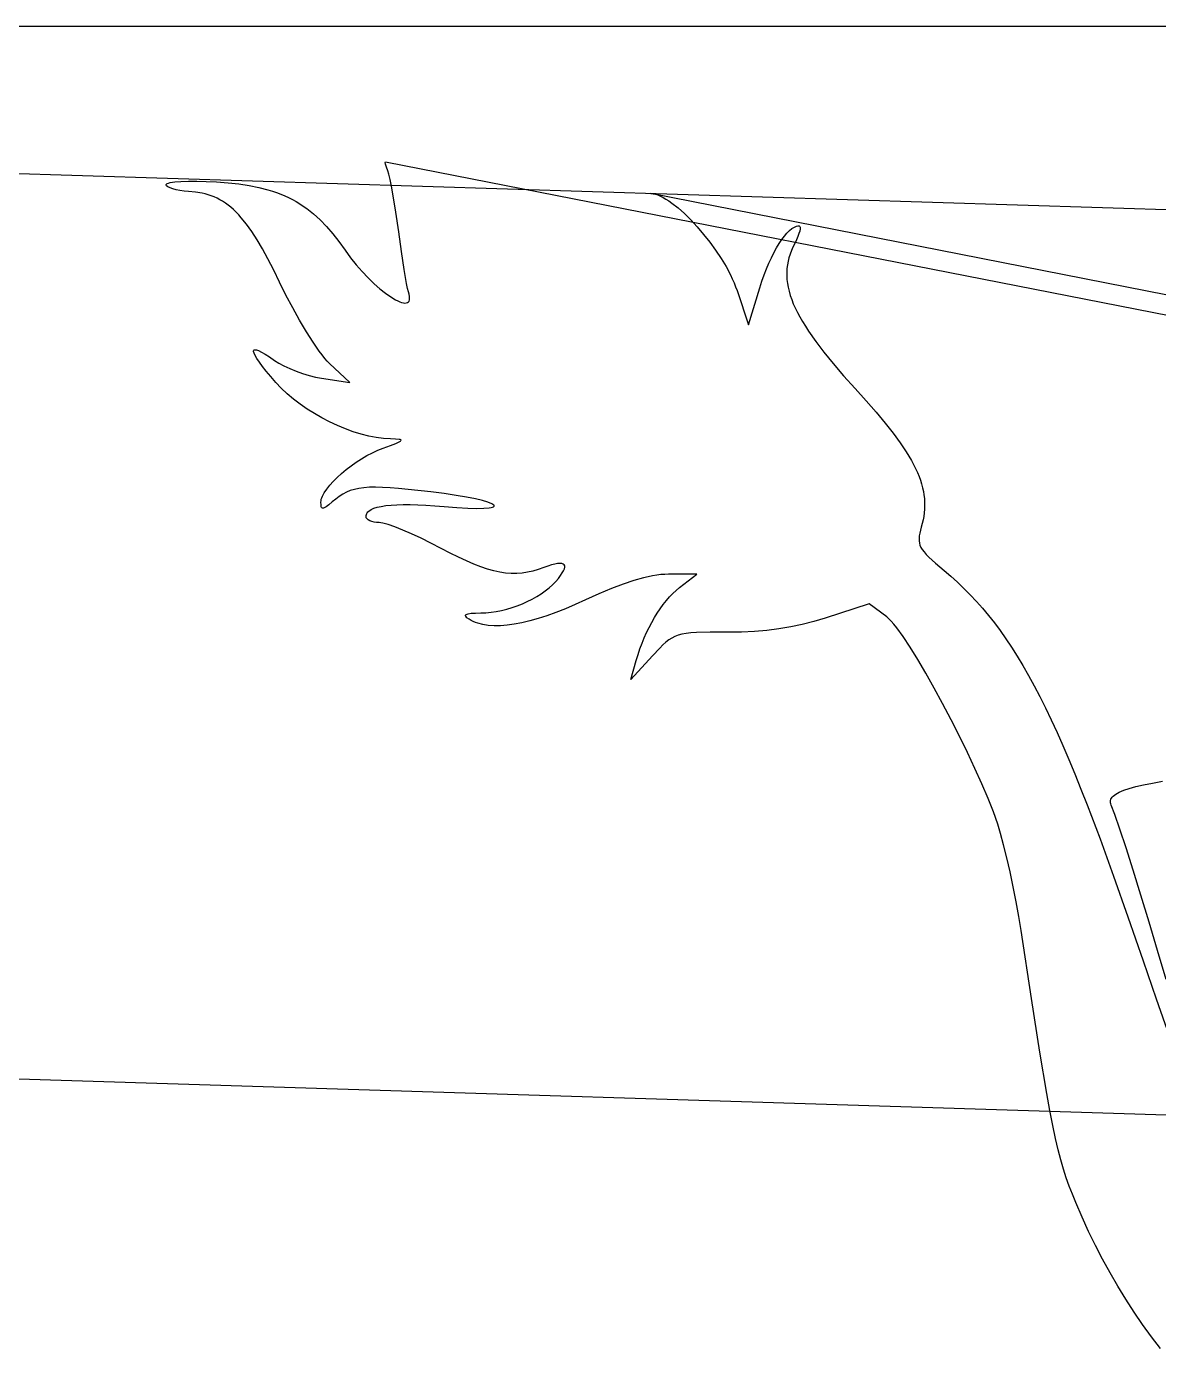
# Model space of a CAD drawing. Extents: x -29462 to 42578, y -23213 to 32194.
# Drawn here: x 19968 to 21160, y 30802 to 32194 of the extents above; entities that cross this region are included whole.
import ezdxf

# ---------------------------------------------------------------- set-up
doc = ezdxf.new("R2010")
doc.units = 0

msp = doc.modelspace()

# ---------------------------------------------------------------- linework, layer by layer
at = {"layer": 'Layer 1'}
for p, q in [((42577.9, 32194.4), (17321.4, 32194.4)), ((17700.4386, 32110.762), (22640.907, 31955.1382)), ((20345.701454, 32051.045256), (20345.791948, 32051.6074)), ((20345.99018, 32049.188215), (20345.701454, 32051.045256)), ((20345.791948, 32051.6074), (20346.04662, 32051.932079)), ((20346.867161, 32046.320251), (20345.99018, 32049.188215)), ((20346.04662, 32051.932079), (24653.805, 31206.019)), ((20348.28676, 32042.400659), (20346.867161, 32046.320251)), ((20349.43005, 32038.671786), (20348.28676, 32042.400659)), ((20350.755565, 32033.177651), (20349.43005, 32038.671786)), ((20114.82446, 32027.758939), (20115.094119, 32028.350827)), ((20114.950256, 32027.144557), (20114.82446, 32027.758939)), ((20115.313191, 32026.535179), (20114.950256, 32027.144557)), ((20115.094119, 32028.350827), (20115.895594, 32028.894247)), ((20116.702219, 32025.346094), (20115.313191, 32026.535179)), ((20115.895594, 32028.894247), (20117.201754, 32029.387801)), ((20118.895037, 32024.221003), (20116.702219, 32025.346094)), ((20117.201754, 32029.387801), (20118.985469, 32029.830089)), ((20121.795135, 32023.189226), (20118.895037, 32024.221003)), ((20118.985469, 32029.830089), (20123.877044, 32030.55528)), ((20125.306005, 32022.280084), (20121.795135, 32023.189226)), ((20123.877044, 32030.55528), (20130.353277, 32031.058634)), ((20129.331138, 32021.522895), (20125.306005, 32022.280084)), ((20133.774026, 32020.94698), (20129.331138, 32021.522895)), ((20130.353277, 32031.058634), (20138.197126, 32031.328964)), ((20138.53816, 32020.581659), (20133.774026, 32020.94698)), ((20138.197126, 32031.328964), (20147.191551, 32031.355086)), ((20145.760127, 32019.959833), (20138.53816, 32020.581659)), ((20152.616941, 32018.824788), (20145.760127, 32019.959833)), ((20147.191551, 32031.355086), (20157.119509, 32031.125812)), ((20157.119509, 32031.125812), (20167.76396, 32030.629959)), ((20167.76396, 32030.629959), (20180.02565, 32029.731255)), ((20180.02565, 32029.731255), (20191.539492, 32028.481487)), ((20191.539492, 32028.481487), (20202.357382, 32026.853085)), ((20202.357382, 32026.853085), (20212.531216, 32024.818483)), ((20212.531216, 32024.818483), (20222.11289, 32022.350113)), ((20222.11289, 32022.350113), (20226.697885, 32020.944649)), ((20226.697885, 32020.944649), (20231.1543, 32019.420406)), ((20352.214956, 32026.183167), (20350.755565, 32033.177651)), ((20353.759875, 32017.953246), (20352.214956, 32026.183167)), ((20155.921863, 32018.051347), (20152.616941, 32018.824788)), ((20159.151633, 32017.133447), (20155.921863, 32018.051347)), ((20162.311632, 32016.065704), (20159.151633, 32017.133447)), ((20165.407237, 32014.842732), (20162.311632, 32016.065704)), ((20168.443827, 32013.459148), (20165.407237, 32014.842732)), ((20171.426783, 32011.909567), (20168.443827, 32013.459148)), ((20174.361482, 32010.188604), (20171.426783, 32011.909567)), ((20177.253304, 32008.290874), (20174.361482, 32010.188604)), ((20180.107627, 32006.210993), (20177.253304, 32008.290874)), ((20182.929831, 32003.943576), (20180.107627, 32006.210993)), ((20231.1543, 32019.420406), (20235.488623, 32017.773937)), ((20235.488623, 32017.773937), (20239.707341, 32016.001796)), ((20239.707341, 32016.001796), (20243.816941, 32014.100537)), ((20243.816941, 32014.100537), (20247.82391, 32012.066714)), ((20247.82391, 32012.066714), (20251.734735, 32009.896881)), ((20251.734735, 32009.896881), (20255.555902, 32007.587593)), ((20255.555902, 32007.587593), (20259.2939, 32005.135403)), ((20356.912903, 31998.846748), (20353.759875, 32017.953246)), ((24918.21622, 31172.48721), (20625.5, 32018.4)), ((20625.5, 32018.4), (20627.796719, 32018.227249)), ((20627.796719, 32018.227249), (20630.253651, 32017.718406)), ((20630.253651, 32017.718406), (20632.858258, 32016.88759)), ((20632.858258, 32016.88759), (20635.598004, 32015.74892)), ((20635.598004, 32015.74892), (20638.460353, 32014.316512)), ((20638.460353, 32014.316512), (20641.432766, 32012.604486)), ((20641.432766, 32012.604486), (20644.502708, 32010.626958)), ((20644.502708, 32010.626958), (20647.657642, 32008.398047)), ((20647.657642, 32008.398047), (20654.172339, 32003.242548)), ((20185.725295, 32001.483239), (20182.929831, 32003.943576)), ((20188.499398, 31998.824596), (20185.725295, 32001.483239)), ((20191.257518, 31995.962264), (20188.499398, 31998.824596)), ((20194.005035, 31992.890858), (20191.257518, 31995.962264)), ((20199.489774, 31986.099283), (20194.005035, 31992.890858)), ((20259.2939, 32005.135403), (20262.955214, 32002.536865)), ((20262.955214, 32002.536865), (20266.546332, 31999.788533)), ((20266.546332, 31999.788533), (20270.073741, 31996.886962)), ((20270.073741, 31996.886962), (20273.543927, 31993.828705)), ((20273.543927, 31993.828705), (20276.963379, 31990.610317)), ((20359.82786, 31977.977459), (20356.912903, 31998.846748)), ((20654.172339, 32003.242548), (20660.876562, 31997.250932)), ((20660.876562, 31997.250932), (20667.670018, 31990.536143)), ((20204.996649, 31978.406795), (20199.489774, 31986.099283)), ((20210.56869, 31969.770317), (20204.996649, 31978.406795)), ((20276.963379, 31990.610317), (20283.676024, 31983.679362)), ((20283.676024, 31983.679362), (20290.263572, 31976.066529)), ((20362.639094, 31957.222003), (20359.82786, 31977.977459)), ((20667.670018, 31990.536143), (20674.452413, 31983.211125)), ((20674.452413, 31983.211125), (20681.123452, 31975.388822)), ((20768.923872, 31976.719889), (20771.587788, 31979.41115)), ((20771.587788, 31979.41115), (20774.184409, 31981.554452)), ((20774.184409, 31981.554452), (20776.695705, 31983.121014)), ((20776.695705, 31983.121014), (20779.103646, 31984.082057)), ((20779.103646, 31984.082057), (20780.263223, 31984.326515)), ((20780.263223, 31984.326515), (20781.3902, 31984.4088)), ((20781.3902, 31984.4088), (20781.883613, 31984.311508)), ((20782.319768, 31978.904084), (20781.537651, 31976.130002)), ((20781.883613, 31984.311508), (20782.265032, 31984.026077)), ((20782.265032, 31984.026077), (20782.536567, 31983.562177)), ((20782.712949, 31981.196362), (20782.319768, 31978.904084)), ((20782.536567, 31983.562177), (20782.700326, 31982.929478)), ((20782.700326, 31982.929478), (20782.712949, 31981.196362)), ((20216.248929, 31960.146771), (20210.56869, 31969.770317)), ((20290.263572, 31976.066529), (20296.777918, 31967.74425)), ((20296.777918, 31967.74425), (20303.27096, 31958.684959)), ((20681.123452, 31975.388822), (20687.582843, 31967.182178)), ((20687.582843, 31967.182178), (20693.730291, 31958.704136)), ((20757.955895, 31961.050852), (20760.708675, 31965.64615)), ((20760.708675, 31965.64615), (20763.466285, 31969.808609)), ((20763.466285, 31969.808609), (20766.210695, 31973.509448)), ((20766.210695, 31973.509448), (20768.923872, 31976.719889)), ((20777.02635, 31965.6905), (20775.200229, 31961.982483)), ((20778.874074, 31969.445853), (20777.02635, 31965.6905)), ((20780.383464, 31972.951472), (20778.874074, 31969.445853)), ((20781.537651, 31976.130002), (20780.383464, 31972.951472)), ((20222.0804, 31949.493081), (20216.248929, 31960.146771)), ((20303.27096, 31958.684959), (20309.019328, 31950.759728)), ((20309.019328, 31950.759728), (20315.057383, 31943.200049)), ((20365.511974, 31938.420594), (20362.639094, 31957.222003)), ((20693.730291, 31958.704136), (20699.465502, 31950.067641)), ((20699.465502, 31950.067641), (20704.688182, 31941.385635)), ((20749.90685, 31944.955725), (20752.536952, 31950.67686)), ((20752.536952, 31950.67686), (20755.225977, 31956.051495)), ((20755.225977, 31956.051495), (20757.955895, 31961.050852)), ((20771.045974, 31950.816665), (20770.111786, 31947.058755)), ((20772.207283, 31954.55218), (20771.045974, 31950.816665)), ((20773.592954, 31958.271914), (20772.207283, 31954.55218)), ((20775.200229, 31961.982483), (20773.592954, 31958.271914)), ((20228.106133, 31937.766169), (20222.0804, 31949.493081)), ((20234.36916, 31924.922959), (20228.106133, 31937.766169)), ((20315.057383, 31943.200049), (20321.278157, 31936.075893)), ((20321.278157, 31936.075893), (20327.574685, 31929.457234)), ((20368.112271, 31923.636342), (20365.511974, 31938.420594)), ((20704.688182, 31941.385635), (20709.298038, 31932.771064)), ((20744.895541, 31932.58908), (20747.353703, 31938.916872)), ((20747.353703, 31938.916872), (20749.90685, 31944.955725)), ((20768.935803, 31939.449286), (20768.699524, 31935.584498)), ((20769.407476, 31943.271833), (20768.935803, 31939.449286)), ((20770.111786, 31947.058755), (20769.407476, 31943.271833)), ((20241.059544, 31911.392825), (20234.36916, 31924.922959)), ((20327.574685, 31929.457234), (20333.839999, 31923.414045)), ((20333.839999, 31923.414045), (20339.967131, 31918.0163)), ((20369.205756, 31918.395372), (20368.112271, 31923.636342)), ((20709.298038, 31932.771064), (20711.341815, 31928.524362)), ((20711.341815, 31928.524362), (20713.194775, 31924.336871)), ((20713.194775, 31924.336871), (20714.844382, 31920.222711)), ((20740.3363, 31919.1818), (20742.550397, 31926.001129)), ((20742.550397, 31926.001129), (20744.895541, 31932.58908)), ((20768.699524, 31935.584498), (20768.701398, 31931.670855)), ((20768.701398, 31931.670855), (20768.944183, 31927.701741)), ((20768.944183, 31927.701741), (20769.430636, 31923.670542)), ((20769.430636, 31923.670542), (20770.163516, 31919.570642)), ((20248.147385, 31897.969435), (20241.059544, 31911.392825)), ((20339.967131, 31918.0163), (20345.849116, 31913.333972)), ((20345.849116, 31913.333972), (20351.378985, 31909.437034)), ((20351.378985, 31909.437034), (20356.449772, 31906.395459)), ((20370.10576, 31914.932359), (20369.205756, 31918.395372)), ((20370.832358, 31912.307229), (20370.10576, 31914.932359)), ((20371.243623, 31910.02714), (20370.832358, 31912.307229)), ((20371.352924, 31908.083345), (20371.243623, 31910.02714)), ((20714.844382, 31920.222711), (20716.2781, 31916.196)), ((20716.2781, 31916.196), (20728.2784, 31880.1374)), ((20728.2784, 31880.1374), (20740.3363, 31919.1818)), ((20770.163516, 31919.570642), (20771.145581, 31915.395426)), ((20771.145581, 31915.395426), (20772.379589, 31911.13828)), ((20772.379589, 31911.13828), (20773.868297, 31906.792589)), ((20255.417383, 31885.004561), (20248.147385, 31897.969435)), ((20356.449772, 31906.395459), (20358.779583, 31905.217299)), ((20358.779583, 31905.217299), (20360.954511, 31904.279221)), ((20360.954511, 31904.279221), (20362.961184, 31903.589969)), ((20362.961184, 31903.589969), (20364.786233, 31903.158292)), ((20364.786233, 31903.158292), (20366.416286, 31902.992935)), ((20366.416286, 31902.992935), (20367.837973, 31903.102646)), ((20367.837973, 31903.102646), (20369.037921, 31903.496171)), ((20369.037921, 31903.496171), (20370.002762, 31904.182257)), ((20370.002762, 31904.182257), (20370.719123, 31905.16965)), ((20370.719123, 31905.16965), (20371.173634, 31906.467097)), ((20371.173634, 31906.467097), (20371.352924, 31908.083345)), ((20773.868297, 31906.792589), (20775.614465, 31902.351737)), ((20775.614465, 31902.351737), (20777.62085, 31897.809111)), ((20777.62085, 31897.809111), (20779.89021, 31893.158094)), ((20262.654235, 31872.849971), (20255.417383, 31885.004561)), ((20779.89021, 31893.158094), (20782.425303, 31888.392071)), ((20782.425303, 31888.392071), (20785.228887, 31883.504429)), ((20785.228887, 31883.504429), (20788.303721, 31878.488551)), ((20269.64264, 31861.857436), (20262.654235, 31872.849971)), ((20788.303721, 31878.488551), (20791.652562, 31873.337823)), ((20791.652562, 31873.337823), (20799.183298, 31862.605358)), ((20206.969355, 31852.050819), (20207.006309, 31852.740875)), ((20207.006309, 31852.740875), (20207.220839, 31853.265336)), ((20207.220839, 31853.265336), (20207.613026, 31853.623172)), ((20207.613026, 31853.623172), (20208.182949, 31853.813349)), ((20208.182949, 31853.813349), (20208.930687, 31853.834838)), ((20208.930687, 31853.834838), (20209.856319, 31853.686605)), ((20209.856319, 31853.686605), (20212.241588, 31852.87685)), ((20212.241588, 31852.87685), (20215.339389, 31851.375832)), ((20276.167298, 31852.378726), (20269.64264, 31861.857436)), ((20799.183298, 31862.605358), (20807.843161, 31851.254112)), ((20207.42786, 31850.17805), (20206.969355, 31852.050819)), ((20208.595717, 31847.655282), (20207.42786, 31850.17805)), ((20210.472291, 31844.490769), (20208.595717, 31847.655282)), ((20213.056945, 31840.692763), (20210.472291, 31844.490769)), ((20216.349043, 31836.269517), (20213.056945, 31840.692763)), ((20215.339389, 31851.375832), (20219.150361, 31849.175298)), ((20219.150361, 31849.175298), (20223.67514, 31846.266994)), ((20223.67514, 31846.266994), (20228.91436, 31842.642669)), ((20228.91436, 31842.642669), (20233.500776, 31839.716056)), ((20233.500776, 31839.716056), (20238.958057, 31836.801687)), ((20279.188439, 31848.316983), (20276.167298, 31852.378726)), ((20282.012905, 31844.76561), (20279.188439, 31848.316983)), ((20284.613783, 31841.768578), (20282.012905, 31844.76561)), ((20286.96416, 31839.369859), (20284.613783, 31841.768578)), ((20308.43856, 31819.158659), (20286.96416, 31839.369859)), ((20807.843161, 31851.254112), (20817.654214, 31839.231167)), ((20817.654214, 31839.231167), (20828.638522, 31826.483603)), ((20220.347949, 31831.229284), (20216.349043, 31836.269517)), ((20225.053027, 31825.580317), (20220.347949, 31831.229284)), ((20230.46364, 31819.330869), (20225.053027, 31825.580317)), ((20238.958057, 31836.801687), (20245.082477, 31833.976247)), ((20245.082477, 31833.976247), (20251.67031, 31831.316421)), ((20251.67031, 31831.316421), (20258.517831, 31828.898895)), ((20258.517831, 31828.898895), (20265.421313, 31826.800354)), ((20265.421313, 31826.800354), (20272.177031, 31825.097484)), ((20272.177031, 31825.097484), (20278.58126, 31823.866969)), ((20828.638522, 31826.483603), (20840.81815, 31812.9585)), ((20236.074054, 31813.357575), (20230.46364, 31819.330869)), ((20242.22551, 31807.545488), (20236.074054, 31813.357575)), ((20278.58126, 31823.866969), (20308.43856, 31819.158659)), ((20840.81815, 31812.9585), (20852.468683, 31800.065981)), ((20248.857295, 31801.924506), (20242.22551, 31807.545488)), ((20255.908698, 31796.524525), (20248.857295, 31801.924506)), ((20852.468683, 31800.065981), (20863.002873, 31787.975668)), ((20263.319007, 31791.375445), (20255.908698, 31796.524525)), ((20271.02751, 31786.507161), (20263.319007, 31791.375445)), ((20278.973496, 31781.949573), (20271.02751, 31786.507161)), ((20863.002873, 31787.975668), (20872.451435, 31776.623278)), ((20287.096253, 31777.732578), (20278.973496, 31781.949573)), ((20295.335068, 31773.886073), (20287.096253, 31777.732578)), ((20303.629231, 31770.439956), (20295.335068, 31773.886073)), ((20311.918029, 31767.424124), (20303.629231, 31770.439956)), ((20872.451435, 31776.623278), (20880.845086, 31765.944528)), ((20320.140751, 31764.868476), (20311.918029, 31767.424124)), ((20328.236685, 31762.802909), (20320.140751, 31764.868476)), ((20336.145119, 31761.25732), (20328.236685, 31762.802909)), ((20343.805341, 31760.261607), (20336.145119, 31761.25732)), ((20351.15664, 31759.845669), (20343.805341, 31760.261607)), ((20351.099383, 31753.005962), (20356.789959, 31755.200059)), ((20356.517632, 31759.697847), (20351.15664, 31759.845669)), ((20360.193308, 31759.402837), (20356.517632, 31759.697847)), ((20356.789959, 31755.200059), (20360.481995, 31756.859251)), ((20361.379577, 31759.175905), (20360.193308, 31759.402837)), ((20360.481995, 31756.859251), (20361.598137, 31757.51249)), ((20362.121024, 31758.883097), (20361.379577, 31759.175905)), ((20361.598137, 31757.51249), (20362.238135, 31758.061083)), ((20362.409821, 31758.51472), (20362.121024, 31758.883097)), ((20362.238135, 31758.061083), (20362.409821, 31758.51472)), ((20880.845086, 31765.944528), (20888.214541, 31755.875136)), ((20888.214541, 31755.875136), (20894.590515, 31746.350818)), ((20320.670832, 31738.989686), (20326.349063, 31742.333447)), ((20326.349063, 31742.333447), (20332.062664, 31745.352421)), ((20332.062664, 31745.352421), (20337.749545, 31747.99246)), ((20337.749545, 31747.99246), (20343.34762, 31750.199419)), ((20343.34762, 31750.199419), (20351.099383, 31753.005962)), ((20894.590515, 31746.350818), (20900.003725, 31737.307292)), ((20299.55337, 31723.449706), (20304.46924, 31727.551148)), ((20304.46924, 31727.551148), (20309.668832, 31731.544389)), ((20309.668832, 31731.544389), (20315.090059, 31735.375284)), ((20315.090059, 31735.375284), (20320.670832, 31738.989686)), ((20900.003725, 31737.307292), (20902.358893, 31732.945738)), ((20902.358893, 31732.945738), (20904.484887, 31728.680275)), ((20904.484887, 31728.680275), (20906.385549, 31724.502869)), ((20287.128979, 31711.037654), (20290.821151, 31715.138812)), ((20290.821151, 31715.138812), (20294.983311, 31719.294212)), ((20294.983311, 31719.294212), (20299.55337, 31723.449706)), ((20906.385549, 31724.502869), (20908.064717, 31720.405483)), ((20908.064717, 31720.405483), (20909.526231, 31716.380084)), ((20909.526231, 31716.380084), (20910.77393, 31712.418635)), ((20278.803927, 31697.892493), (20279.49327, 31699.601093)), ((20279.49327, 31699.601093), (20281.40295, 31703.214647)), ((20281.40295, 31703.214647), (20283.968882, 31707.044883)), ((20283.968882, 31707.044883), (20287.128979, 31711.037654)), ((20297.249472, 31699.31594), (20293.548293, 31696.577937)), ((20300.972613, 31701.693387), (20297.249472, 31699.31594)), ((20304.810376, 31703.719736), (20300.972613, 31701.693387)), ((20308.855418, 31705.404443), (20304.810376, 31703.719736)), ((20313.200397, 31706.756964), (20308.855418, 31705.404443)), ((20317.93797, 31707.786755), (20313.200397, 31706.756964)), ((20323.160795, 31708.503273), (20317.93797, 31707.786755)), ((20328.961531, 31708.915973), (20323.160795, 31708.503273)), ((20335.432834, 31709.034313), (20328.961531, 31708.915973)), ((20342.667363, 31708.867748), (20335.432834, 31709.034313)), ((20350.757776, 31708.425734), (20342.667363, 31708.867748)), ((20359.796731, 31707.717729), (20350.757776, 31708.425734)), ((20369.876884, 31706.753188), (20359.796731, 31707.717729)), ((20393.53142, 31704.092324), (20369.876884, 31706.753188)), ((20407.808606, 31702.257759), (20393.53142, 31704.092324)), ((20420.440561, 31700.384977), (20407.808606, 31702.257759)), ((20431.397035, 31698.507104), (20420.440561, 31700.384977)), ((20910.77393, 31712.418635), (20911.811654, 31708.513101)), ((20911.811654, 31708.513101), (20912.643243, 31704.655446)), ((20912.643243, 31704.655446), (20913.272535, 31700.837636)), ((20913.272535, 31700.837636), (20913.70337, 31697.051634)), ((20277.89102, 31693.240619), (20277.995041, 31694.705487)), ((20277.977369, 31690.393884), (20277.89102, 31693.240619)), ((20278.293193, 31688.36488), (20277.977369, 31690.393884)), ((20277.995041, 31694.705487), (20278.301931, 31696.258368)), ((20278.563773, 31687.657622), (20278.293193, 31688.36488)), ((20278.301931, 31696.258368), (20278.803927, 31697.892493)), ((20278.923659, 31687.155512), (20278.563773, 31687.657622)), ((20279.383497, 31686.858787), (20278.923659, 31687.155512)), ((20279.953932, 31686.767686), (20279.383497, 31686.858787)), ((20280.645611, 31686.882447), (20279.953932, 31686.767686)), ((20281.469179, 31687.203308), (20280.645611, 31686.882447)), ((20283.554565, 31688.464284), (20281.469179, 31687.203308)), ((20286.295257, 31690.552521), (20283.554565, 31688.464284)), ((20289.77642, 31693.469924), (20286.295257, 31690.552521)), ((20293.548293, 31696.577937), (20289.77642, 31693.469924)), ((20328.385248, 31683.889038), (20330.672279, 31685.421614)), ((20330.672279, 31685.421614), (20333.605528, 31686.761662)), ((20333.605528, 31686.761662), (20337.181768, 31687.908862)), ((20337.181768, 31687.908862), (20341.397774, 31688.862898)), ((20341.397774, 31688.862898), (20346.25032, 31689.623449)), ((20346.25032, 31689.623449), (20351.73618, 31690.190198)), ((20351.73618, 31690.190198), (20357.852128, 31690.562826)), ((20357.852128, 31690.562826), (20364.594939, 31690.741015)), ((20364.594939, 31690.741015), (20371.961386, 31690.724446)), ((20371.961386, 31690.724446), (20379.948243, 31690.512801)), ((20379.948243, 31690.512801), (20388.552285, 31690.105761)), ((20388.552285, 31690.105761), (20397.770286, 31689.503008)), ((20397.770286, 31689.503008), (20407.59902, 31688.704224)), ((20407.59902, 31688.704224), (20421.176482, 31687.633733)), ((20421.176482, 31687.633733), (20432.685223, 31686.9888)), ((20440.647779, 31696.657268), (20431.397035, 31698.507104)), ((20432.685223, 31686.9888), (20442.155491, 31686.736298)), ((20448.162544, 31694.868595), (20440.647779, 31696.657268)), ((20442.155491, 31686.736298), (20449.617536, 31686.843101)), ((20453.911081, 31693.174211), (20448.162544, 31694.868595)), ((20449.617536, 31686.843101), (20455.101607, 31687.276082)), ((20457.863139, 31691.607244), (20453.911081, 31693.174211)), ((20455.101607, 31687.276082), (20457.111355, 31687.604536)), ((20457.111355, 31687.604536), (20458.637953, 31688.002113)), ((20459.156036, 31690.881894), (20457.863139, 31691.607244)), ((20458.637953, 31688.002113), (20459.685183, 31688.464671)), ((20459.98847, 31690.200821), (20459.156036, 31690.881894)), ((20459.685183, 31688.464671), (20460.256825, 31688.988069)), ((20460.35666, 31689.568166), (20459.98847, 31690.200821)), ((20460.256825, 31688.988069), (20460.35666, 31689.568166)), ((20913.843531, 31685.80413), (20913.518935, 31682.065011)), ((20913.70337, 31697.051634), (20913.939589, 31693.289407)), ((20913.985029, 31689.542917), (20913.843531, 31685.80413)), ((20913.939589, 31693.289407), (20913.985029, 31689.542917)), ((20325.43372, 31678.139324), (20325.516043, 31679.217376)), ((20325.716349, 31676.864706), (20325.43372, 31678.139324)), ((20325.516043, 31679.217376), (20325.762743, 31680.247575)), ((20326.526284, 31675.672973), (20325.716349, 31676.864706)), ((20325.762743, 31680.247575), (20326.173417, 31681.22988)), ((20326.173417, 31681.22988), (20326.747661, 31682.164252)), ((20327.806598, 31674.590958), (20326.526284, 31675.672973)), ((20326.747661, 31682.164252), (20327.485073, 31683.050652)), ((20327.485073, 31683.050652), (20328.385248, 31683.889038)), ((20329.500365, 31673.645499), (20327.806598, 31674.590958)), ((20331.550657, 31672.863428), (20329.500365, 31673.645499)), ((20333.900549, 31672.271583), (20331.550657, 31672.863428)), ((20336.493112, 31671.896796), (20333.900549, 31672.271583)), ((20339.27142, 31671.765904), (20336.493112, 31671.896796)), ((20340.94712, 31671.625155), (20339.27142, 31671.765904)), ((20343.098712, 31671.212153), (20340.94712, 31671.625155)), ((20912.335803, 31674.553633), (20911.484947, 31670.765303)), ((20913.015079, 31678.317523), (20912.335803, 31674.553633)), ((20913.518935, 31682.065011), (20913.015079, 31678.317523)), ((20348.695654, 31669.62484), (20343.098712, 31671.212153)), ((20355.794411, 31667.114874), (20348.695654, 31669.62484)), ((20364.127145, 31663.793166), (20355.794411, 31667.114874)), ((20373.42602, 31659.770625), (20364.127145, 31663.793166)), ((20383.423198, 31655.158162), (20373.42602, 31659.770625)), ((20908.285829, 31657.630126), (20908.027934, 31655.011889)), ((20908.796218, 31660.45746), (20908.285829, 31657.630126)), ((20910.46635, 31666.9445), (20908.796218, 31660.45746)), ((20911.484947, 31670.765303), (20910.46635, 31666.9445)), ((20393.850844, 31650.066684), (20383.423198, 31655.158162)), ((20404.44112, 31644.607104), (20393.850844, 31650.066684)), ((20413.996817, 31639.642458), (20404.44112, 31644.607104)), ((20908.027934, 31655.011889), (20908.049563, 31652.551476)), ((20908.049563, 31652.551476), (20908.377747, 31650.197615)), ((20908.377747, 31650.197615), (20909.039517, 31647.899034)), ((20909.039517, 31647.899034), (20910.061905, 31645.604462)), ((20910.061905, 31645.604462), (20911.471941, 31643.262628)), ((20422.926712, 31635.218631), (20413.996817, 31639.642458)), ((20431.285466, 31631.325489), (20422.926712, 31635.218631)), ((20439.127739, 31627.952896), (20431.285466, 31631.325489)), ((20911.471941, 31643.262628), (20913.296656, 31640.822259)), ((20913.296656, 31640.822259), (20915.563082, 31638.232083)), ((20915.563082, 31638.232083), (20918.298248, 31635.44083)), ((20918.298248, 31635.44083), (20925.28293, 31629.050001)), ((20446.508192, 31625.090721), (20439.127739, 31627.952896)), ((20453.481487, 31622.728827), (20446.508192, 31625.090721)), ((20460.102284, 31620.857082), (20453.481487, 31622.728827)), ((20466.425245, 31619.46535), (20460.102284, 31620.857082)), ((20472.50503, 31618.543498), (20466.425245, 31619.46535)), ((20478.3963, 31618.081392), (20472.50503, 31618.543498)), ((20484.153716, 31618.068898), (20478.3963, 31618.081392)), ((20489.831939, 31618.495881), (20484.153716, 31618.068898)), ((20495.48563, 31619.352207), (20489.831939, 31618.495881)), ((20501.16945, 31620.627742), (20495.48563, 31619.352207)), ((20506.938059, 31622.312352), (20501.16945, 31620.627742)), ((20512.84612, 31624.395904), (20506.938059, 31622.312352)), ((20517.108022, 31625.930741), (20512.84612, 31624.395904)), ((20520.91738, 31627.125103), (20517.108022, 31625.930741)), ((20524.271649, 31627.98195), (20520.91738, 31627.125103)), ((20527.168282, 31628.504243), (20524.271649, 31627.98195)), ((20529.604735, 31628.694942), (20527.168282, 31628.504243)), ((20528.099191, 31613.01571), (20530.404575, 31615.978093)), ((20531.57846, 31628.55701), (20529.604735, 31628.694942)), ((20530.404575, 31615.978093), (20532.22432, 31618.638492)), ((20533.086912, 31628.093406), (20531.57846, 31628.55701)), ((20532.22432, 31618.638492), (20533.56097, 31620.993946)), ((20534.127545, 31627.307091), (20533.086912, 31628.093406)), ((20533.56097, 31620.993946), (20534.417072, 31623.041494)), ((20534.697813, 31626.201027), (20534.127545, 31627.307091)), ((20534.417072, 31623.041494), (20534.795171, 31624.778174)), ((20534.795171, 31624.778174), (20534.697813, 31626.201027)), ((20631.775845, 31616.402208), (20627.316943, 31615.683755)), ((20636.045714, 31616.915179), (20631.775845, 31616.402208)), ((20640.133641, 31617.224873), (20636.045714, 31616.915179)), ((20644.04672, 31617.333494), (20640.133641, 31617.224873)), ((20673.84672, 31617.39229), (20644.04672, 31617.333494)), ((20655.81742, 31603.20999), (20673.84672, 31617.39229)), ((20925.28293, 31629.050001), (20934.46695, 31621.2396)), ((20934.46695, 31621.2396), (20941.600812, 31615.125708)), ((20514.22646, 31599.731151), (20518.267902, 31602.943303)), ((20518.267902, 31602.943303), (20521.97216, 31606.289069)), ((20521.97216, 31606.289069), (20525.30562, 31609.754304)), ((20525.30562, 31609.754304), (20528.099191, 31613.01571)), ((20583.989453, 31602.274168), (20570.770784, 31596.712604)), ((20596.196664, 31606.934426), (20583.989453, 31602.274168)), ((20607.449157, 31610.711017), (20596.196664, 31606.934426)), ((20617.803671, 31613.62158), (20607.449157, 31610.711017)), ((20622.661916, 31614.757614), (20617.803671, 31613.62158)), ((20627.316943, 31615.683755), (20622.661916, 31614.757614)), ((20652.239788, 31600.220345), (20655.81742, 31603.20999)), ((20941.600812, 31615.125708), (20948.560009, 31608.845822)), ((20948.560009, 31608.845822), (20955.358248, 31602.373065)), ((20955.358248, 31602.373065), (20962.009236, 31595.68056)), ((20490.13797, 31586.16955), (20495.361126, 31588.501508)), ((20495.361126, 31588.501508), (20500.415167, 31591.037789)), ((20500.415167, 31591.037789), (20505.266479, 31593.764251)), ((20505.266479, 31593.764251), (20509.881448, 31596.666753)), ((20509.881448, 31596.666753), (20514.22646, 31599.731151)), ((20556.48392, 31590.232094), (20545.774592, 31585.369936)), ((20570.770784, 31596.712604), (20556.48392, 31590.232094)), ((20638.618173, 31585.399806), (20641.905115, 31589.508862)), ((20641.905115, 31589.508862), (20645.276073, 31593.357095)), ((20645.276073, 31593.357095), (20648.723485, 31596.931818)), ((20648.723485, 31596.931818), (20652.239788, 31600.220345)), ((20962.009236, 31595.68056), (20968.526679, 31588.74143)), ((20968.526679, 31588.74143), (20974.924284, 31581.528799)), ((20430.165155, 31574.146991), (20430.443509, 31574.628504)), ((20430.165716, 31573.602707), (20430.165155, 31574.146991)), ((20430.443509, 31574.628504), (20431.005617, 31575.049848)), ((20431.005617, 31575.049848), (20433.000449, 31575.72243)), ((20433.000449, 31575.72243), (20436.188356, 31576.185545)), ((20436.188356, 31576.185545), (20440.608044, 31576.46)), ((20440.608044, 31576.46), (20446.29822, 31576.566604)), ((20446.29822, 31576.566604), (20451.664203, 31576.754853)), ((20451.664203, 31576.754853), (20457.129981, 31577.260564)), ((20457.129981, 31577.260564), (20462.66194, 31578.069593)), ((20462.66194, 31578.069593), (20468.226467, 31579.1678)), ((20468.226467, 31579.1678), (20473.789947, 31580.541041)), ((20473.789947, 31580.541041), (20479.318766, 31582.175175)), ((20479.318766, 31582.175175), (20484.779312, 31584.056059)), ((20484.779312, 31584.056059), (20490.13797, 31586.16955)), ((20525.472844, 31577.062702), (20515.897239, 31573.620425)), ((20535.434765, 31580.979673), (20525.472844, 31577.062702)), ((20545.774592, 31585.369936), (20535.434765, 31580.979673)), ((20629.337074, 31571.634565), (20632.32659, 31576.449971)), ((20632.32659, 31576.449971), (20635.422811, 31581.042614)), ((20635.422811, 31581.042614), (20638.618173, 31585.399806)), ((20855.51775, 31586.09939), (20809.18105, 31571.17069)), ((20874.17845, 31572.31899), (20855.51775, 31586.09939)), ((20974.924284, 31581.528799), (20981.215756, 31574.01579)), ((20981.215756, 31574.01579), (20987.414803, 31566.175527)), ((20430.440355, 31572.993051), (20430.165716, 31573.602707)), ((20431.792512, 31571.567221), (20430.440355, 31572.993051)), ((20434.18292, 31569.848694), (20431.792512, 31571.567221)), ((20436.263509, 31568.605557), (20434.18292, 31569.848694)), ((20438.466951, 31567.485468), (20436.263509, 31568.605557)), ((20440.792194, 31566.488252), (20438.466951, 31567.485468)), ((20443.238188, 31565.613734), (20440.792194, 31566.488252)), ((20448.488224, 31564.23209), (20443.238188, 31565.613734)), ((20454.208651, 31563.339138), (20448.488224, 31564.23209)), ((20460.391062, 31562.933477), (20454.208651, 31563.339138)), ((20467.027049, 31563.013707), (20460.391062, 31562.933477)), ((20474.108204, 31563.578429), (20467.027049, 31563.013707)), ((20481.62612, 31564.626244), (20474.108204, 31563.578429)), ((20489.572389, 31566.15575), (20481.62612, 31564.626244)), ((20497.938604, 31568.165549), (20489.572389, 31566.15575)), ((20506.716356, 31570.654241), (20497.938604, 31568.165549)), ((20515.897239, 31573.620425), (20506.716356, 31570.654241)), ((20621.084378, 31555.978628), (20623.708405, 31561.386207)), ((20623.708405, 31561.386207), (20626.461824, 31566.609081)), ((20626.461824, 31566.609081), (20629.337074, 31571.634565)), ((20772.826482, 31561.856541), (20760.4496, 31559.789015)), ((20784.994303, 31564.43109), (20772.826482, 31561.856541)), ((20797.072636, 31567.53002), (20784.994303, 31564.43109)), ((20809.18105, 31571.17069), (20797.072636, 31567.53002)), ((20876.359277, 31570.46873), (20874.17845, 31572.31899)), ((20878.829008, 31567.93537), (20876.359277, 31570.46873)), ((20881.568229, 31564.755168), (20878.829008, 31567.93537)), ((20884.557527, 31560.964382), (20881.568229, 31564.755168)), ((20891.208694, 31551.696086), (20884.557527, 31560.964382)), ((20987.414803, 31566.175527), (20993.535131, 31557.981132)), ((20616.254751, 31544.660102), (20618.597305, 31550.399031)), ((20618.597305, 31550.399031), (20621.084378, 31555.978628)), ((20644.382592, 31548.095756), (20641.3203, 31545.676335)), ((20647.490698, 31550.1144), (20644.382592, 31548.095756)), ((20650.759931, 31551.768559), (20647.490698, 31550.1144)), ((20654.3056, 31553.094522), (20650.759931, 31551.768559)), ((20658.243018, 31554.128579), (20654.3056, 31553.094522)), ((20662.687495, 31554.90702), (20658.243018, 31554.128579)), ((20667.754344, 31555.466137), (20662.687495, 31554.90702)), ((20673.558875, 31555.842217), (20667.754344, 31555.466137)), ((20687.84223, 31556.190434), (20673.558875, 31555.842217)), ((20706.46005, 31556.24199), (20687.84223, 31556.190434)), ((20720.868883, 31556.455), (20706.46005, 31556.24199)), ((20734.590372, 31557.105602), (20720.868883, 31556.455)), ((20747.744087, 31558.211155), (20734.590372, 31557.105602)), ((20760.4496, 31559.789015), (20747.744087, 31558.211155)), ((20898.627197, 31540.42054), (20891.208694, 31551.696086)), ((20993.535131, 31557.981132), (20999.590445, 31549.40573)), ((20999.590445, 31549.40573), (21005.594454, 31540.422443)), ((20610.16982, 31526.61419), (20612.033446, 31532.754995)), ((20612.033446, 31532.754995), (20614.064277, 31538.774528)), ((20614.064277, 31538.774528), (20616.254751, 31544.660102)), ((20634.871914, 31539.490005), (20627.22305, 31531.26509)), ((20638.188511, 31542.819848), (20634.871914, 31539.490005)), ((20641.3203, 31545.676335), (20638.188511, 31542.819848)), ((20906.657722, 31527.427803), (20898.627197, 31540.42054)), ((21005.594454, 31540.422443), (21011.560862, 31531.004396)), ((20627.22305, 31531.26509), (20604.37075, 31506.34559)), ((20604.37075, 31506.34559), (20610.16982, 31526.61419)), ((20915.144956, 31513.007935), (20906.657722, 31527.427803)), ((21011.560862, 31531.004396), (21017.503377, 31521.124711)), ((21017.503377, 31521.124711), (21023.435705, 31510.756511)), ((20923.933586, 31497.450994), (20915.144956, 31513.007935)), ((21023.435705, 31510.756511), (21029.371552, 31499.872921)), ((20932.8683, 31481.04704), (20923.933586, 31497.450994)), ((21029.371552, 31499.872921), (21035.324625, 31488.447062)), ((20941.793784, 31464.086131), (20932.8683, 31481.04704)), ((21035.324625, 31488.447062), (21041.30863, 31476.45206)), ((20950.554725, 31446.858326), (20941.793784, 31464.086131)), ((21041.30863, 31476.45206), (21047.337274, 31463.861037)), ((21047.337274, 31463.861037), (21053.424263, 31450.647116)), ((21053.424263, 31450.647116), (21059.583304, 31436.783421)), ((20958.995811, 31429.653684), (20950.554725, 31446.858326)), ((21059.583304, 31436.783421), (21065.828102, 31422.243076)), ((20966.961728, 31412.762265), (20958.995811, 31429.653684)), ((21065.828102, 31422.243076), (21072.172365, 31406.999202)), ((20974.297164, 31396.474127), (20966.961728, 31412.762265)), ((21072.172365, 31406.999202), (21078.629798, 31391.024925)), ((20980.846804, 31381.079329), (20974.297164, 31396.474127)), ((21129.617949, 31391.78081), (21136.546455, 31393.668117)), ((21136.546455, 31393.668117), (21144.640026, 31395.528438)), ((21144.640026, 31395.528438), (21153.944545, 31397.375581)), ((21153.944545, 31397.375581), (21164.505893, 31399.223357)), ((20986.455337, 31366.86793), (20980.846804, 31381.079329)), ((21078.629798, 31391.024925), (21085.214109, 31374.293367)), ((21109.812303, 31377.901836), (21109.943811, 31379.116949)), ((21109.943811, 31379.116949), (21110.28629, 31380.301149)), ((21110.28629, 31380.301149), (21110.845475, 31381.456164)), ((21110.845475, 31381.456164), (21111.627101, 31382.583718)), ((21111.627101, 31382.583718), (21112.636905, 31383.685538)), ((21112.636905, 31383.685538), (21113.880621, 31384.76335)), ((21113.880621, 31384.76335), (21115.363984, 31385.818881)), ((21115.363984, 31385.818881), (21119.072596, 31387.870001)), ((21119.072596, 31387.870001), (21123.808623, 31389.852708)), ((21123.808623, 31389.852708), (21129.617949, 31391.78081)), ((20990.96745, 31354.12999), (20986.455337, 31366.86793)), ((21085.214109, 31374.293367), (21098.818189, 31338.450902)), ((21109.88603, 31376.654084), (21109.812303, 31377.901836)), ((21110.159258, 31375.371967), (21109.88603, 31376.654084)), ((21110.62625, 31374.05376), (21110.159258, 31375.371967)), ((21114.43039, 31364.056253), (21110.62625, 31374.05376)), ((20993.986811, 31344.180547), (20990.96745, 31354.12999)), ((21119.68998, 31348.830226), (21114.43039, 31364.056253)), ((20997.222618, 31332.148731), (20993.986811, 31344.180547)), ((21098.818189, 31338.450902), (21113.094254, 31299.256795)), ((21126.164295, 31329.139172), (21119.68998, 31348.830226)), ((21000.574147, 31318.494613), (20997.222618, 31332.148731)), ((21133.612612, 31305.746585), (21126.164295, 31329.139172)), ((21003.940672, 31303.678265), (21000.574147, 31318.494613)), ((21007.221471, 31288.159758), (21003.940672, 31303.678265)), ((21113.094254, 31299.256795), (21128.151958, 31256.496032)), ((21141.79421, 31279.415957), (21133.612612, 31305.746585)), ((21010.315816, 31272.399162), (21007.221471, 31288.159758)), ((21013.122984, 31256.856549), (21010.315816, 31272.399162)), ((21150.468364, 31250.910782), (21141.79421, 31279.415957)), ((21015.54225, 31241.99199), (21013.122984, 31256.856549)), ((21128.151958, 31256.496032), (21144.10095, 31209.9536)), ((21026.545977, 31170.348888), (21015.54225, 31241.99199)), ((21159.394352, 31220.994552), (21150.468364, 31250.910782)), ((21168.33145, 31190.43076), (21159.394352, 31220.994552)), ((21144.10095, 31209.9536), (21157.7608, 31170.159983)), ((21516.71392, 31036.561812), (16545.8, 31192.2)), ((21035.46582, 31113.917177), (21026.545977, 31170.348888)), ((21157.7608, 31170.159983), (21171.468372, 31131.20885)), ((21042.801188, 31070.209517), (21035.46582, 31113.917177)), ((21046.030758, 31052.349912), (21042.801188, 31070.209517)), ((21049.051487, 31036.738565), (21046.030758, 31052.349912)), ((21051.925801, 31023.06456), (21049.051487, 31036.738565)), ((21054.716126, 31011.016978), (21051.925801, 31023.06456)), ((21057.484887, 31000.284903), (21054.716126, 31011.016978)), ((21060.294511, 30990.557415), (21057.484887, 31000.284903)), ((21063.207423, 30981.523598), (21060.294511, 30990.557415)), ((21066.28605, 30972.872533), (21063.207423, 30981.523598)), ((21069.592817, 30964.293303), (21066.28605, 30972.872533)), ((21073.19015, 30955.47499), (21069.592817, 30964.293303)), ((21079.782955, 30940.160014), (21073.19015, 30955.47499)), ((21086.707564, 30925.081046), (21079.782955, 30940.160014)), ((21093.953959, 30910.24806), (21086.707564, 30925.081046)), ((21101.512119, 30895.67103), (21093.953959, 30910.24806)), ((21109.372025, 30881.359929), (21101.512119, 30895.67103)), ((21117.523658, 30867.32473), (21109.372025, 30881.359929)), ((21125.956998, 30853.575407), (21117.523658, 30867.32473)), ((21134.662025, 30840.121932), (21125.956998, 30853.575407)), ((21143.62872, 30826.97428), (21134.662025, 30840.121932)), ((21152.847064, 30814.142423), (21143.62872, 30826.97428)), ((21162.307037, 30801.636336), (21152.847064, 30814.142423))]:
    msp.add_line(p, q, dxfattribs=at)

doc.saveas('drawing.dxf')
